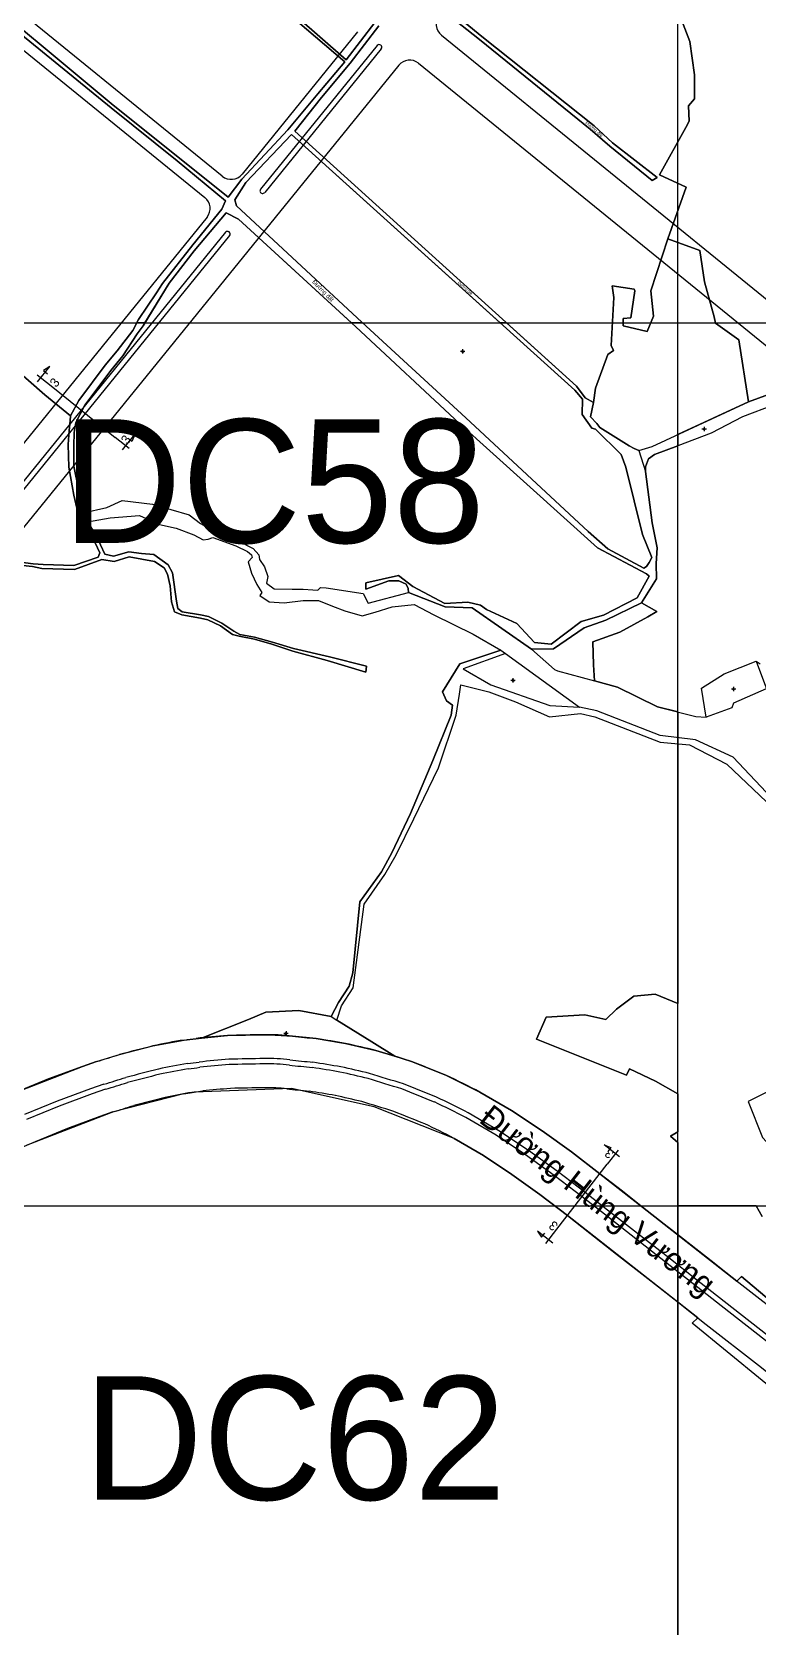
# Model space of a CAD drawing. Extents: x 547408 to 554234, y 1833375 to 1843904.
# Drawn here: x 550134 to 550545, y 1840261 to 1841165 of the extents above; entities that cross this region are included whole.
import ezdxf

# ---------------------------------------------------------------- set-up
doc = ezdxf.new("R2010")
doc.units = 0
for name, color, linetype in [('Level 1', 7, 'Continuous'), ('Level 10', 7, 'Continuous'), ('Level 11', 7, 'Continuous'), ('Level 3', 7, 'Continuous'), ('Level 30', 7, 'Continuous'), ('Level 5', 7, 'Continuous'), ('Level 52', 7, 'Continuous'), ('Level 6', 7, 'Continuous'), ('Level 62', 7, 'Continuous')]:
    doc.layers.add(name, color=color, linetype=linetype)

msp = doc.modelspace()

# ---------------------------------------------------------------- linework, layer by layer
at = {"layer": 'Level 1'}
for points in [[(550137.25, 1840970.6), (550145.15, 1840964.27)], [(550137.33, 1840966.65), (550144.29, 1840975.34)], [(550144.29, 1840975.34), (550140.85, 1840972.99), (550143.07, 1840971.22)], [(550145.15, 1840964.27), (550181.42, 1840935.18)], [(550189.32, 1840928.85), (550181.42, 1840935.18)], [(550185.45, 1840928.06), (550192.41, 1840936.75)], [(550192.41, 1840936.75), (550190.87, 1840932.88), (550188.66, 1840934.66)], [(550467.05, 1840527.69), (550458.24, 1840534.5)], [(550458.24, 1840534.5), (550462.13, 1840533.03), (550460.4, 1840530.78)], [(550466.19, 1840531.55), (550460, 1840523.54)], [(550431.55, 1840486.76), (550460, 1840523.54)], [(550429.3, 1840478.9), (550420.49, 1840485.71)], [(550420.49, 1840485.71), (550422.9, 1840482.32), (550424.63, 1840484.56)], [(550425.35, 1840478.76), (550431.55, 1840486.76)]]:
    msp.add_lwpolyline(points, dxfattribs=at)
at = {"layer": 'Level 10'}
for p, q in [((550477.92, 1840927.65), (550481.63, 1840915.86)), ((550399.78, 1840814.75), (550402.49, 1840812.71)), ((550402.49, 1840812.71), (550444.29, 1840782.4)), ((550544.35, 1840808.45), (550546.63, 1840806.99)), ((550303.63, 1840607.16), (550306.85, 1840605.19))]:
    msp.add_line(p, q, dxfattribs=at)
for points in [[(550192.71, 1841327.54), (550189.68, 1841329.67), (550186.32, 1841326.92), (550171.26, 1841305.97), (550155.65, 1841285.86), (550312.22, 1841148.92), (550328.46, 1841170.09), (550346.03, 1841192.15), (550345.57, 1841194.17), (550329.92, 1841208.78), (550208.47, 1841314.24)], [(550090.79, 1841197.82), (550180.24, 1841123.34), (550217.8, 1841093.35), (550245.32, 1841071.18), (550253.01, 1841081.46), (550279.19, 1841109.23), (550296.23, 1841129.72), (550311.39, 1841147.76), (550273.14, 1841180.55), (550154.99, 1841284.6), (550147.91, 1841275.49), (550125.35, 1841244.04), (550108.99, 1841222.4)], [(550281.15, 1841106.58), (550255.36, 1841079.44), (550249.16, 1841069.65), (550250.1, 1841066.3), (550321.08, 1841000.34), (550380.03, 1840946.13), (550449.22, 1840881.92), (550460.4, 1840872.03), (550480.71, 1840861.14), (550482.26, 1840862.03), (550483.85, 1840864.34), (550485.38, 1840867.2), (550480.11, 1840880.07), (550470.63, 1840918.34), (550467.88, 1840925.53), (550453.49, 1840939.8), (550451.33, 1840940.43), (550445.83, 1840948.12), (550446.05, 1840956.82), (550441.67, 1840961.92)], [(550567.94, 1840539.92), (550576.66, 1840551.99), (550561.29, 1840568.68), (550559.26, 1840568.86), (550557.32, 1840567.79), (550539.91, 1840559.12), (550548.05, 1840538.7), (550557.56, 1840528.37), (550563.54, 1840537.56)]]:
    msp.add_lwpolyline(points, close=True, dxfattribs=at)
for points in [[(550346.03, 1841192.15), (550328.46, 1841170.09), (550312.22, 1841148.92), (550155.65, 1841285.86), (550171.26, 1841305.97), (550186.32, 1841326.92), (550189.68, 1841329.67), (550192.71, 1841327.54), (550208.47, 1841314.24), (550329.92, 1841208.78), (550345.57, 1841194.17), (550346.03, 1841192.15)], [(550311.39, 1841147.76), (550296.23, 1841129.72), (550279.19, 1841109.23), (550253.01, 1841081.46), (550245.32, 1841071.18), (550217.8, 1841093.35), (550180.24, 1841123.34), (550090.79, 1841197.82), (550108.99, 1841222.4), (550125.35, 1841244.04), (550147.91, 1841275.49), (550154.99, 1841284.6), (550273.14, 1841180.55), (550311.39, 1841147.76)], [(550061.1, 1841164.91), (550049.96, 1841149.87), (550045.11, 1841142.28), (550032.16, 1841125.64), (550020.53, 1841112.37), (550020.62, 1841109.21), (550023.88, 1841107.9), (550027.74, 1841114.93), (550033.44, 1841123.57), (550038.89, 1841128.53), (550047.23, 1841140.73), (550052.05, 1841148.76), (550063.23, 1841163.41), (550088.77, 1841195.33), (550179.03, 1841121.82), (550216.44, 1841091.66), (550243.83, 1841069.12), (550241.84, 1841064.3), (550225.34, 1841044.15), (550208.21, 1841022.2), (550204.8, 1841016.93)], [(550119.26, 1840865.68), (550134.88, 1840863.61), (550140.52, 1840863.18), (550157.89, 1840862.6), (550171.75, 1840867.31), (550172.68, 1840869.77), (550168.78, 1840878.25), (550163.76, 1840886.51), (550161.18, 1840891.74), (550159.56, 1840895.12), (550158, 1840902.46), (550155.16, 1840918.24), (550154.82, 1840931.2), (550155.28, 1840939.11), (550155.92, 1840944.55), (550155.98, 1840947.35), (550160.85, 1840955.95), (550175.61, 1840975.97), (550182.45, 1840984.18), (550191.29, 1840995.65), (550194.58, 1841001.93), (550204.8, 1841016.93), (550208.21, 1841022.2), (550225.34, 1841044.15), (550241.84, 1841064.3), (550243.83, 1841069.12), (550216.44, 1841091.66), (550179.03, 1841121.82), (550088.77, 1841195.33)], [(550351.27, 1841193.21), (550389.03, 1841162.17), (550452.6, 1841111.63), (550463.05, 1841102.02), (550488.3, 1841082.39), (550485.54, 1841080.54), (550461.61, 1841100.11), (550450.34, 1841109.68), (550387.64, 1841160.48), (550353.8, 1841187.53)], [(550353.8, 1841187.53), (550387.64, 1841160.48), (550450.34, 1841109.68), (550461.61, 1841100.11), (550485.54, 1841080.54), (550488.3, 1841082.39), (550463.05, 1841102.02), (550452.6, 1841111.63), (550389.03, 1841162.17), (550351.27, 1841193.21)], [(550330.69, 1841168.11), (550314.48, 1841147.09), (550298.15, 1841127.58), (550283.09, 1841108.59), (550442.59, 1840964.07), (550447.59, 1840957.62), (550452.33, 1840954.99), (550450.58, 1840946.76), (550454.1, 1840943), (550455.92, 1840940.66), (550472.47, 1840930.35), (550475.21, 1840928.92), (550477.92, 1840927.65), (550481.63, 1840915.86), (550485.49, 1840886.86), (550488.3, 1840872.54), (550487.85, 1840863.72), (550488.04, 1840855.04), (550479.52, 1840841.44), (550459.24, 1840831.63), (550447.07, 1840827.39), (550429.54, 1840815.44), (550417.21, 1840815.24), (550383.53, 1840838.69), (550368.31, 1840839.12), (550347.54, 1840847.29), (550347.35, 1840849.59), (550346.11, 1840852.06), (550342.01, 1840853.87), (550336.44, 1840853.92), (550323.35, 1840849.28), (550323.26, 1840852.84), (550341.79, 1840856.99), (550350.02, 1840850.78), (550367.99, 1840841.18), (550381.04, 1840841.81), (550388.18, 1840840.17), (550391.68, 1840837.71), (550408.75, 1840829.85), (550418.94, 1840819.06), (550428.35, 1840818.04), (550445.23, 1840830.81), (550457.94, 1840834.39), (550477.02, 1840844.23), (550483.82, 1840856.54), (550482.2, 1840857.91), (550454.57, 1840872.57), (550376.28, 1840942.97), (550317.71, 1840997.69), (550251.13, 1841058.75), (550244.21, 1841062.29), (550226.06, 1841040.78), (550211.95, 1841022.45), (550197.2, 1840998.41), (550193.89, 1840993.73), (550185.64, 1840981.28), (550178.81, 1840972.94), (550164.15, 1840953.49), (550159.13, 1840943.64), (550158.22, 1840937.93), (550157.99, 1840930.32), (550157.89, 1840918.83), (550160.7, 1840904.88), (550162.21, 1840897.11), (550163.27, 1840892.41), (550165.66, 1840887.34), (550170.5, 1840879.58), (550175.59, 1840869.06), (550180.46, 1840867.91), (550189.13, 1840870.27), (550196.29, 1840869.33), (550203.32, 1840868.88), (550211.42, 1840863), (550213.89, 1840858.39), (550216.1, 1840842.32), (550216.91, 1840838.24), (550219.23, 1840836.34), (550229.71, 1840834.71), (550234.26, 1840833.71), (550241.76, 1840830.01), (550248.57, 1840825.33), (550251.87, 1840823.61), (550260.27, 1840821.94), (550270.43, 1840819.17), (550282.35, 1840815.58), (550302.77, 1840810.89), (550323.73, 1840805.7), (550323.31, 1840802.29)], [(550477.92, 1840927.65), (550475.21, 1840928.92), (550472.47, 1840930.35), (550455.92, 1840940.66), (550454.1, 1840943), (550450.58, 1840946.76), (550452.33, 1840954.99), (550447.59, 1840957.62), (550442.59, 1840964.07), (550283.09, 1841108.59), (550298.15, 1841127.58), (550314.48, 1841147.09), (550330.69, 1841168.11)], [(550485.38, 1840867.2), (550483.85, 1840864.34), (550482.26, 1840862.03), (550480.71, 1840861.14), (550460.4, 1840872.03), (550449.22, 1840881.92), (550380.03, 1840946.13), (550321.08, 1841000.34), (550250.1, 1841066.3), (550249.16, 1841069.65), (550255.36, 1841079.44), (550281.15, 1841106.58), (550441.67, 1840961.92), (550446.05, 1840956.82), (550445.83, 1840948.12), (550451.33, 1840940.43), (550453.49, 1840939.8), (550467.88, 1840925.53), (550470.63, 1840918.34), (550480.11, 1840880.07), (550485.38, 1840867.2)], [(550163.27, 1840892.41), (550162.21, 1840897.11), (550160.7, 1840904.88), (550157.89, 1840918.83), (550157.99, 1840930.32), (550158.22, 1840937.93), (550159.13, 1840943.64), (550164.15, 1840953.49), (550178.81, 1840972.94), (550185.64, 1840981.28), (550193.89, 1840993.73), (550197.2, 1840998.41), (550211.95, 1841022.45), (550226.06, 1841040.78), (550244.21, 1841062.29), (550251.13, 1841058.75), (550317.71, 1840997.69), (550376.28, 1840942.97), (550454.57, 1840872.57), (550482.2, 1840857.91), (550483.82, 1840856.54), (550477.02, 1840844.23), (550457.94, 1840834.39), (550445.23, 1840830.81), (550428.35, 1840818.04), (550418.94, 1840819.06), (550408.75, 1840829.85), (550391.68, 1840837.71), (550388.18, 1840840.17), (550381.04, 1840841.81), (550367.99, 1840841.18), (550350.02, 1840850.78), (550341.79, 1840856.99), (550323.26, 1840852.84), (550323.35, 1840849.28), (550336.44, 1840853.92), (550342.01, 1840853.87), (550346.11, 1840852.06), (550347.35, 1840849.59), (550347.54, 1840847.29)], [(550204.8, 1841016.93), (550194.58, 1841001.93), (550191.29, 1840995.65), (550182.45, 1840984.18), (550175.61, 1840975.97), (550160.85, 1840955.95), (550155.98, 1840947.35), (550155.92, 1840944.55), (550155.28, 1840939.11), (550154.82, 1840931.2), (550155.16, 1840918.24), (550158, 1840902.46), (550159.56, 1840895.12), (550161.18, 1840891.74), (550163.76, 1840886.51), (550168.78, 1840878.25), (550172.68, 1840869.77), (550171.75, 1840867.31), (550157.89, 1840862.6), (550140.52, 1840863.18), (550134.88, 1840863.61), (550119.26, 1840865.68)], [(550477.92, 1840927.65), (550485.48, 1840929.99), (550540.06, 1840955.31), (550551.47, 1840959.35), (550566.25, 1840963.79)], [(550481.63, 1840915.86), (550481.65, 1840918.46), (550483.49, 1840923), (550486.83, 1840925.44), (550519.19, 1840937.68), (550536.9, 1840947.07), (550554.81, 1840953.79)], [(550417.21, 1840815.24), (550429.54, 1840815.44), (550447.07, 1840827.39), (550459.24, 1840831.63), (550479.52, 1840841.44), (550488.04, 1840855.04), (550487.85, 1840863.72), (550488.3, 1840872.54), (550485.49, 1840886.86), (550481.63, 1840915.86)], [(550163.27, 1840892.41), (550176.6, 1840895.37), (550185.35, 1840899.41), (550202.42, 1840897.29), (550223.22, 1840891.37), (550229.68, 1840886.44), (550235.43, 1840883.11), (550242.06, 1840881.18), (550259.52, 1840872.24), (550262.71, 1840868.63), (550263.17, 1840866.02), (550265.88, 1840861.91), (550267.77, 1840856.32), (550267.05, 1840852.67), (550271.48, 1840849.37), (550281.6, 1840849.16), (550287.79, 1840849.25), (550293.36, 1840848.75), (550296.22, 1840848.69), (550297.67, 1840850.23), (550300.86, 1840850), (550321.79, 1840846.73), (550324.62, 1840841.27), (550347.54, 1840847.29)], [(550118.36, 1840863.83), (550134.56, 1840862.11), (550139.73, 1840860.82), (550158.3, 1840860.38), (550173.8, 1840865.96), (550180.71, 1840864.81), (550189.31, 1840867.43), (550203.58, 1840864.91), (550209.03, 1840861.28), (550211.01, 1840857.61), (550212.52, 1840851.04), (550213.33, 1840841.98), (550214.98, 1840836.32), (550219.16, 1840834.71), (550229.74, 1840832.8), (550233.91, 1840831.88), (550241.06, 1840828.36), (550247.9, 1840823.6), (550251.66, 1840822.61), (550260.27, 1840820.89), (550270.02, 1840818.04), (550282.01, 1840814.07), (550301.42, 1840808.88), (550323.31, 1840802.29), (550323.73, 1840805.7), (550302.77, 1840810.89), (550282.35, 1840815.58), (550270.43, 1840819.17), (550260.27, 1840821.94), (550251.87, 1840823.61), (550248.57, 1840825.33), (550241.76, 1840830.01), (550234.26, 1840833.71), (550229.71, 1840834.71), (550219.23, 1840836.34), (550216.91, 1840838.24), (550216.1, 1840842.32), (550213.89, 1840858.39), (550211.42, 1840863), (550203.32, 1840868.88), (550196.29, 1840869.33), (550189.13, 1840870.27), (550180.46, 1840867.91), (550175.59, 1840869.06), (550170.5, 1840879.58), (550165.66, 1840887.34), (550178.49, 1840889.64), (550195.17, 1840890.94), (550206.4, 1840885.78), (550215.99, 1840883.72), (550225.93, 1840879.99), (550231.26, 1840877.16), (550234.03, 1840877.58), (550236.68, 1840878.54)], [(550163.27, 1840892.41), (550165.66, 1840887.34), (550178.49, 1840889.64), (550195.17, 1840890.94), (550206.4, 1840885.78), (550215.99, 1840883.72), (550225.93, 1840879.99), (550231.26, 1840877.16), (550234.03, 1840877.58), (550236.68, 1840878.54), (550249.7, 1840873.79), (550256.33, 1840870.49), (550258.53, 1840868.62), (550258.91, 1840867.06), (550256.67, 1840864.63), (550258.59, 1840858.32), (550261.66, 1840851.89), (550264.35, 1840847.4), (550263.28, 1840845.53), (550268.61, 1840842.11), (550277.12, 1840841.5), (550287.9, 1840842.88), (550296.58, 1840842.85), (550304.42, 1840839.49), (550311.34, 1840836.99), (550321.2, 1840834.19), (550328.67, 1840836.26), (550338.29, 1840839.11), (550350.72, 1840840.45), (550361.91, 1840834.64), (550384.15, 1840823.66), (550399.78, 1840814.75)], [(550236.68, 1840878.54), (550249.7, 1840873.79), (550256.33, 1840870.49), (550258.53, 1840868.62), (550258.91, 1840867.06), (550256.67, 1840864.63), (550258.59, 1840858.32), (550261.66, 1840851.89), (550264.35, 1840847.4), (550263.28, 1840845.53), (550268.61, 1840842.11), (550277.12, 1840841.5), (550287.9, 1840842.88), (550296.58, 1840842.85), (550304.42, 1840839.49), (550311.34, 1840836.99), (550321.2, 1840834.19), (550328.67, 1840836.26), (550338.29, 1840839.11), (550350.72, 1840840.45), (550361.91, 1840834.64), (550384.15, 1840823.66), (550399.78, 1840814.75), (550376.54, 1840806.95), (550366.74, 1840791.1), (550368.97, 1840786.02), (550372.39, 1840783.52), (550371.65, 1840777.81), (550361.3, 1840752.18), (550348.65, 1840722.18), (550338.08, 1840699.97), (550332.2, 1840689.16), (550320.01, 1840672.07), (550316.04, 1840632.04), (550313.89, 1840624.41), (550307.82, 1840615.19), (550303.63, 1840607.16), (550285.29, 1840610.63), (550266.6, 1840609.77), (550256.88, 1840605.53), (550230.33, 1840594.96), (550244.96, 1840596.52), (550265.58, 1840596.92), (550268.83, 1840596.76), (550281.83, 1840596.12), (550295.16, 1840594.72), (550308.39, 1840592.56), (550311.82, 1840591.99), (550328.99, 1840588.02), (550339.68, 1840584.71), (550349.18, 1840581.77), (550368.68, 1840573.96), (550387.92, 1840564.44), (550405.84, 1840553.96), (550423.12, 1840542.52), (550439.73, 1840530.51), (550455.86, 1840518.21), (550480.03, 1840499.28), (550533.42, 1840457.45), (550536.1, 1840459.99), (550581.65, 1840421.68)], [(550323.31, 1840802.29), (550301.42, 1840808.88), (550282.01, 1840814.07), (550270.02, 1840818.04), (550260.27, 1840820.89), (550251.66, 1840822.61), (550247.9, 1840823.6), (550241.06, 1840828.36), (550233.91, 1840831.88), (550229.74, 1840832.8), (550219.16, 1840834.71), (550214.98, 1840836.32), (550213.33, 1840841.98), (550212.52, 1840851.04), (550211.01, 1840857.61), (550209.03, 1840861.28), (550203.58, 1840864.91), (550189.31, 1840867.43), (550180.71, 1840864.81), (550173.8, 1840865.96), (550158.3, 1840860.38), (550139.73, 1840860.82), (550134.56, 1840862.11), (550118.36, 1840863.83)], [(550347.54, 1840847.29), (550368.31, 1840839.12), (550383.53, 1840838.69), (550417.21, 1840815.24)], [(550303.63, 1840607.16), (550307.82, 1840615.19), (550313.89, 1840624.41), (550316.04, 1840632.04), (550320.01, 1840672.07), (550332.2, 1840689.16), (550338.08, 1840699.97), (550348.65, 1840722.18), (550361.3, 1840752.18), (550371.65, 1840777.81), (550372.39, 1840783.52), (550368.97, 1840786.02), (550366.74, 1840791.1), (550376.54, 1840806.95), (550399.78, 1840814.75)], [(550417.21, 1840815.24), (550430.19, 1840803.75), (550431.88, 1840802.93), (550452.83, 1840797.31), (550465.89, 1840793.72), (550488.49, 1840782.58), (550510.21, 1840777.19), (550516.12, 1840776.81)], [(550402.49, 1840812.71), (550378.51, 1840804.18), (550394.21, 1840795.04), (550427.61, 1840783.25), (550444.29, 1840782.4)], [(550516.12, 1840776.81), (550513.39, 1840793.18), (550526.2, 1840801.23), (550544.35, 1840808.45)], [(550544.35, 1840808.45), (550549.59, 1840794.19), (550550.13, 1840792.82), (550531.48, 1840784.65), (550530.62, 1840782.07), (550516.12, 1840776.81)], [(550581.65, 1840421.68), (550536.1, 1840459.99), (550533.42, 1840457.45), (550480.03, 1840499.28), (550455.86, 1840518.21), (550439.73, 1840530.51), (550423.12, 1840542.52), (550405.84, 1840553.96), (550387.92, 1840564.44), (550368.68, 1840573.96), (550349.18, 1840581.77), (550339.68, 1840584.71), (550326.81, 1840592.94), (550306.85, 1840605.19), (550309.45, 1840613.28), (550316.17, 1840623.47), (550322.38, 1840670.87), (550334.01, 1840687.65), (550340.57, 1840698.69), (550350.58, 1840719.15), (550364.5, 1840748.03), (550374.42, 1840777.85), (550376.3, 1840789.8), (550377.18, 1840795.07), (550392.9, 1840791), (550408.07, 1840785.37), (550427.35, 1840776.98), (550444.91, 1840778.71), (550453, 1840777.01), (550490.06, 1840762.48), (550506.69, 1840761.12), (550527.82, 1840750.17), (550550.21, 1840728.86)], [(550306.85, 1840605.19), (550309.45, 1840613.28), (550316.17, 1840623.47), (550322.38, 1840670.87), (550334.01, 1840687.65), (550340.57, 1840698.69), (550350.58, 1840719.15), (550364.5, 1840748.03), (550374.42, 1840777.85), (550376.3, 1840789.8), (550377.18, 1840795.07), (550392.9, 1840791), (550408.07, 1840785.37), (550427.35, 1840776.98), (550444.91, 1840778.71), (550453, 1840777.01), (550490.06, 1840762.48), (550506.69, 1840761.12), (550527.82, 1840750.17), (550550.21, 1840728.86), (550561.43, 1840710.78), (550589.77, 1840674.84), (550595.66, 1840673.37)], [(550595.66, 1840673.37), (550598.36, 1840678.04), (550596.56, 1840680.37), (550565.92, 1840712.62), (550553.36, 1840730.93), (550531.33, 1840754.17), (550509.99, 1840763.97), (550489.95, 1840766.3), (550454.14, 1840780.29), (550444.29, 1840782.4)], [(550230.33, 1840594.96), (550256.88, 1840605.53), (550266.6, 1840609.77), (550285.29, 1840610.63), (550303.63, 1840607.16)], [(550306.85, 1840605.19), (550326.81, 1840592.94), (550339.68, 1840584.71), (550328.99, 1840588.02), (550311.82, 1840591.99), (550295.16, 1840594.72), (550281.83, 1840596.12), (550265.58, 1840596.92), (550244.96, 1840596.52), (550230.33, 1840594.96)], [(549881.1, 1840526.26), (549920.57, 1840517.65), (549960.63, 1840514.39), (550003.89, 1840520.96), (550033.22, 1840528.22), (550047.05, 1840532.67), (550069.7, 1840541.1), (550124.82, 1840564.23), (550162.8, 1840578.99), (550170.85, 1840581.72), (550183.76, 1840585.71), (550202.74, 1840590.57), (550220.48, 1840593.91), (550230.33, 1840594.96)], [(550727.55, 1840242.61), (550677.41, 1840282.04), (550652.11, 1840307.63), (550642.27, 1840332.1), (550630.32, 1840340.46), (550625.71, 1840334.88), (550620.44, 1840338.91), (550624.6, 1840343.98), (550567.58, 1840384.86), (550508.24, 1840433.6), (550511.4, 1840436.59), (550437.52, 1840494.47), (550421.85, 1840506.43), (550406.05, 1840517.84), (550389.97, 1840528.48), (550373.37, 1840538.2), (550328.08, 1840556.06), (550281.18, 1840566.43), (550226.01, 1840564.37), (550220.21, 1840563.46), (550180.4, 1840553.17), (550176.38, 1840551.81), (550130.87, 1840534.21)], [(550576.66, 1840551.99), (550561.29, 1840568.68), (550559.26, 1840568.86), (550557.32, 1840567.79), (550539.91, 1840559.12), (550548.05, 1840538.7), (550557.56, 1840528.37), (550563.54, 1840537.56), (550567.94, 1840539.92), (550576.66, 1840551.99)]]:
    msp.add_lwpolyline(points, dxfattribs=at)
at = {"layer": 'Level 11'}
for p, q in [((550378.16, 1840985.11), (550378.16, 1840984.49)), ((550377.53, 1840983.86), (550376.91, 1840983.86)), ((550378.16, 1840984.49), (550377.53, 1840983.86)), ((550377.53, 1840983.86), (550378.16, 1840983.23)), ((550378.79, 1840983.86), (550378.16, 1840984.49)), ((550378.16, 1840983.23), (550378.79, 1840983.86)), ((550378.16, 1840983.23), (550378.16, 1840982.61)), ((550379.41, 1840983.86), (550378.79, 1840983.86)), ((550268.37, 1840940.16), (550267.74, 1840940.16)), ((550268.99, 1840940.79), (550268.37, 1840940.16)), ((550268.37, 1840940.16), (550268.99, 1840939.53)), ((550268.99, 1840941.41), (550268.99, 1840940.79)), ((550269.61, 1840940.16), (550268.99, 1840940.79)), ((550268.99, 1840939.53), (550269.61, 1840940.16)), ((550268.99, 1840939.53), (550268.99, 1840938.91)), ((550270.24, 1840940.16), (550269.61, 1840940.16)), ((550514.33, 1840939.83), (550513.71, 1840939.83)), ((550514.96, 1840940.45), (550514.33, 1840939.83)), ((550514.33, 1840939.83), (550514.96, 1840939.21)), ((550514.96, 1840941.08), (550514.96, 1840940.45)), ((550515.59, 1840939.83), (550514.96, 1840940.45)), ((550514.96, 1840939.21), (550515.59, 1840939.83)), ((550516.21, 1840939.83), (550515.59, 1840939.83)), ((550514.96, 1840939.21), (550514.96, 1840938.58)), ((550406.01, 1840797.56), (550405.39, 1840797.56)), ((550406.64, 1840798.19), (550406.01, 1840797.56)), ((550406.01, 1840797.56), (550406.64, 1840796.93)), ((550406.64, 1840798.81), (550406.64, 1840798.19)), ((550407.27, 1840797.56), (550406.64, 1840798.19)), ((550406.64, 1840796.93), (550407.27, 1840797.56)), ((550406.64, 1840796.93), (550406.64, 1840796.31)), ((550407.89, 1840797.56), (550407.27, 1840797.56)), ((550530.97, 1840792.63), (550530.34, 1840792.63)), ((550531.59, 1840793.25), (550530.97, 1840792.63)), ((550530.97, 1840792.63), (550531.59, 1840792.01)), ((550531.59, 1840793.88), (550531.59, 1840793.25)), ((550532.21, 1840792.63), (550531.59, 1840793.25)), ((550531.59, 1840792.01), (550532.21, 1840792.63)), ((550531.59, 1840792.01), (550531.59, 1840791.38)), ((550532.84, 1840792.63), (550532.21, 1840792.63)), ((550277.49, 1840597.67), (550276.87, 1840597.67)), ((550278.12, 1840598.29), (550277.49, 1840597.67)), ((550277.49, 1840597.67), (550278.12, 1840597.05)), ((550278.12, 1840598.92), (550278.12, 1840598.29)), ((550278.75, 1840597.67), (550278.12, 1840598.29)), ((550278.12, 1840597.05), (550278.75, 1840597.67)), ((550278.12, 1840597.05), (550278.12, 1840596.42)), ((550279.37, 1840597.67), (550278.75, 1840597.67))]:
    msp.add_line(p, q, dxfattribs=at)
for centre in [(550378.16, 1840983.86), (550268.99, 1840940.16), (550514.96, 1840939.83), (550406.64, 1840797.56), (550531.59, 1840792.63), (550278.12, 1840597.67)]:
    msp.add_circle(centre, 0.15, dxfattribs=at)
at = {"layer": 'Level 30'}
for points in [[(549559.34, 1841617.66), (550232.2, 1841071.03)], [(550241.98, 1841083.06), (550103.71, 1841195.39)], [(550318.65, 1841164.75), (550253.23, 1841084.23)], [(550329.76, 1841157.02), (550263.71, 1841075.72)], [(550366.11, 1841162.91), (550557.54, 1841007.4)], [(550332.09, 1841155.13), (550266.04, 1841073.82)], [(550341.93, 1841145.84), (549862.07, 1840555.16)], [(550353.19, 1841147), (551071.99, 1840563.06)], [(550233.37, 1841059.78), (550054.95, 1840840.16)], [(550243.85, 1841051.27), (550064.81, 1840830.89)], [(550246.18, 1841049.38), (550067.14, 1840829)], [(550162.8, 1840578.99), (550143.64, 1840571.87)], [(550170.85, 1840581.72), (550162.8, 1840578.99)], [(550143.64, 1840571.87), (550124.82, 1840564.23)], [(550167.32, 1840566.27), (550148.53, 1840559.29)], [(550168.33, 1840563.44), (550149.62, 1840556.49)], [(550175, 1840568.87), (550167.32, 1840566.27)], [(550175.93, 1840566.02), (550168.33, 1840563.44)], [(550220.21, 1840563.46), (550226.01, 1840564.37)], [(550405.84, 1840553.96), (550387.92, 1840564.44)], [(550066.9, 1840507.9), (550080.76, 1840513.21), (550099.52, 1840520.9), (550117.04, 1840528.35), (550126.39, 1840532.33), (550136.29, 1840536.51), (550154.51, 1840543.91), (550172.84, 1840550.72), (550176.38, 1840551.92)], [(550148.53, 1840559.29), (550129.98, 1840551.76)], [(550149.62, 1840556.49), (550131.13, 1840548.99)], [(550180.09, 1840553.17), (550172.64, 1840550.65)], [(550398.7, 1840542.49), (550381.37, 1840552.64)], [(550423.12, 1840542.52), (550405.84, 1840553.96)], [(550397.11, 1840539.95), (550379.91, 1840550.01)], [(550415.43, 1840531.41), (550398.7, 1840542.49)], [(550439.73, 1840530.51), (550423.12, 1840542.52)], [(550373.37, 1840538.2), (550389.97, 1840528.48), (550406.05, 1840517.84), (550421.85, 1840506.43), (550437.52, 1840494.47), (550450.11, 1840484.63), (550465.34, 1840472.7), (550484.68, 1840457.54), (550500.42, 1840445.2), (550516.16, 1840432.87), (550545.63, 1840409.75), (550556.78, 1840401.01), (550557.5, 1840400.44)], [(550413.73, 1840528.95), (550397.11, 1840539.95)], [(550429.9, 1840517.27), (550413.73, 1840528.95)], [(550431.68, 1840519.68), (550415.43, 1840531.41)], [(550455.86, 1840518.21), (550439.73, 1840530.51)], [(550445.77, 1840505.15), (550429.9, 1840517.27)], [(550447.61, 1840507.53), (550431.68, 1840519.68)], [(550468.6, 1840508.26), (550455.86, 1840518.21)], [(550460.28, 1840497.63), (550447.61, 1840507.53)], [(550483.84, 1840496.31), (550468.6, 1840508.26)], [(550458.43, 1840495.26), (550445.77, 1840505.15)], [(550475.52, 1840485.68), (550460.28, 1840497.63)], [(550473.67, 1840483.32), (550458.43, 1840495.26)], [(550503.18, 1840481.15), (550483.84, 1840496.31)], [(550493, 1840468.16), (550473.67, 1840483.32)], [(550494.85, 1840470.53), (550475.52, 1840485.68)], [(550518.92, 1840468.82), (550503.18, 1840481.15)], [(550510.59, 1840458.19), (550494.85, 1840470.53)], [(550508.74, 1840455.83), (550493, 1840468.16)], [(550534.67, 1840456.47), (550518.92, 1840468.82)], [(550524.49, 1840443.49), (550508.74, 1840455.83)], [(550526.34, 1840445.85), (550510.59, 1840458.19)], [(550733.11, 1840300.87), (550720.07, 1840311.09), (550707.2, 1840321.19), (550696.01, 1840329.96), (550692.06, 1840333.06), (550675.55, 1840346.01), (550668.93, 1840351.19), (550661.58, 1840356.96), (550657.35, 1840360.28), (550647.34, 1840368.12), (550641.57, 1840372.65), (550632.34, 1840379.89), (550617.6, 1840391.44), (550613.36, 1840394.77), (550608.18, 1840398.83), (550603.11, 1840402.8), (550579.96, 1840420.96), (550575.29, 1840424.62), (550564.14, 1840433.36), (550534.67, 1840456.47)], [(550553.96, 1840420.38), (550524.49, 1840443.49)], [(550555.81, 1840422.74), (550526.34, 1840445.85)]]:
    msp.add_lwpolyline(points, dxfattribs=at)
for centre, radius, start, end in [((550371.16, 1841169.12), 8, 140.90998, 230.90998), ((550330.92, 1841156.07), 1.5, 320.90998, 140.90998), ((550348.14, 1841140.79), 8, 50.90998, 140.90998), ((550247.02, 1841089.27), 8, 230.90998, 320.90998), ((550264.87, 1841074.77), 1.5, 140.90998, 320.90998), ((550227.16, 1841064.82), 8, 320.90998, 50.90998), ((550245.01, 1841050.32), 1.5, 320.90998, 140.90998), ((571642.07, 1611339.16), 230253.71, 95.3320985, 95.3365406), ((553144.21, 1692227.28), 148397.56, 91.1114982, 91.1194594), ((550267.06, 1840461.24), 135.69, 83.7488, 90.62454), ((553576.65, 1827379.39), 13635.19, 104.326167, 104.408488), ((550261.31, 1840328.23), 268.8, 98.73634, 102.58603), ((550199.91, 1840763.45), 170.79, 276.92039, 279.19203), ((550431.63, 1841963.68), 1375.74, 263.7488, 264.30694), ((538241.46, 1766947.68), 74626.93, 80.6919382, 80.7049014), ((549548.78, 1837255.74), 3422.4, 76.82219, 77.11725), ((512031.56, 1716958.93), 129425.06, 72.7788719, 72.7882252), ((509974.87, 1970741.6), 136225.22, 287.1617348, 287.1674202), ((550261.31, 1840328.23), 255.3, 98.78283, 102.5406), ((550199.91, 1840763.45), 184.29, 276.98903, 279.04807), ((550199.91, 1840763.45), 187.29, 277.0035, 279.01821), ((571642.07, 1611339.16), 230240.21, 95.3322221, 95.3364297), ((571642.07, 1611339.16), 230237.21, 95.3322495, 95.3364056), ((553144.21, 1692227.28), 148384.06, 91.1115209, 91.1192677), ((553144.21, 1692227.28), 148381.06, 91.1115262, 91.119225), ((550267.06, 1840461.24), 122.19, 83.7488, 90.59835), ((550267.06, 1840461.24), 119.19, 83.7488, 90.59193), ((550431.63, 1841963.68), 1392.24, 263.7488, 264.28552), ((550431.63, 1841963.68), 1389.24, 263.7488, 264.28939), ((538241.46, 1766947.68), 74610.43, 80.692334, 80.7045042), ((538241.46, 1766947.68), 74613.43, 80.692262, 80.7045763), ((549548.78, 1837255.74), 3408.9, 76.83017, 77.11018), ((408635.27, 1486268.78), 381602.57, 68.1970089, 68.2001635), ((509974.87, 1970741.6), 136238.72, 287.1618118, 287.1672835), ((509974.87, 1970741.6), 136241.72, 287.1618289, 287.1672531), ((553576.65, 1827379.39), 13621.69, 104.32704, 104.407121), ((553576.65, 1827379.39), 13618.69, 104.327238, 104.406817), ((550261.31, 1840328.23), 252.3, 98.79342, 102.53001), ((549548.78, 1837255.74), 3405.9, 76.83195, 77.1086), ((512031.56, 1716958.93), 129408.56, 72.779164, 72.7879677), ((512031.56, 1716958.93), 129411.56, 72.7791109, 72.7880145), ((550183.58, 1840175.8), 439.09, 62.2664, 65.06734), ((553576.65, 1827379.39), 13605.19, 104.328141, 104.405447), ((550261.31, 1840328.23), 238.8, 98.78811, 102.47988), ((550199.91, 1840763.45), 200.79, 277.46873, 278.89224), ((571642.07, 1611339.16), 230223.71, 95.3323731, 95.3362995), ((553144.21, 1692227.28), 148367.56, 91.1115505, 91.1190333), ((550267.06, 1840461.24), 105.69, 83.7488, 90.55974), ((550431.63, 1841963.68), 1405.74, 263.7488, 264.26828), ((538241.46, 1766947.68), 74596.93, 80.6926587, 80.7041809), ((549548.78, 1837255.74), 3392.4, 76.83999, 77.10147), ((408635.27, 1486268.78), 381586.07, 68.1970773, 68.2000645), ((408635.27, 1486268.78), 381589.07, 68.1970647, 68.2000825), ((550183.58, 1840175.8), 425.59, 62.30737, 65.01807), ((509974.87, 1970741.6), 136255.22, 287.1619058, 287.1671162), ((512031.56, 1716958.93), 129395.06, 72.779403, 72.7877564), ((408635.27, 1486268.78), 381572.57, 68.1971342, 68.1999834), ((550183.58, 1840175.8), 422.59, 62.31674, 65.00681), ((550183.58, 1840175.8), 409.09, 62.36017, 64.95458)]:
    msp.add_arc(centre, radius, start, end, dxfattribs=at)
at = {"layer": 'Level 52'}
for p, q in [((550489.62, 1841083.91), (550504.74, 1841076.8)), ((550504.74, 1841076.8), (550489.62, 1841083.91)), ((550504.74, 1841076.8), (550494.33, 1841047.62)), ((550494.33, 1841047.62), (550504.74, 1841076.8)), ((550512.5, 1841040.9), (550494.33, 1841047.62)), ((550494.33, 1841047.62), (550512.5, 1841040.9)), ((550211.95, 1841022.45), (550198.18, 1841000)), ((550198.18, 1841000), (550211.95, 1841022.45)), ((550462.83, 1841020.9), (550463.84, 1841014.3)), ((550463.84, 1841014.3), (550462.83, 1841020.9)), ((550198.18, 1841000), (550193.57, 1841000)), ((550193.57, 1841000), (550198.18, 1841000)), ((550321.45, 1841000), (550315.19, 1841000)), ((550315.19, 1841000), (550321.45, 1841000)), ((550402.94, 1841000), (550399.41, 1841000)), ((550399.41, 1841000), (550402.94, 1841000)), ((550540.06, 1840955.31), (550534.52, 1840990.37)), ((550534.52, 1840990.37), (550540.05, 1840955.31)), ((550500, 1840936.73), (550540.06, 1840955.31)), ((550540.06, 1840955.31), (550500, 1840936.73)), ((550500, 1840930.42), (550500, 1840936.73)), ((550500, 1840936.73), (550500, 1840930.42)), ((550479.52, 1840841.44), (550488.04, 1840855.04)), ((550488.04, 1840855.04), (550479.52, 1840841.44)), ((550500, 1840765.13), (550500, 1840779.72)), ((550500, 1840779.72), (550500, 1840765.13)), ((550500, 1840761.67), (550500, 1840765.13)), ((550500, 1840765.13), (550500, 1840761.67)), ((550500, 1840614.62), (550500, 1840761.67)), ((550500, 1840761.67), (550500, 1840614.62)), ((550465.36, 1840611.39), (550475.16, 1840618.82)), ((550475.16, 1840618.82), (550465.36, 1840611.39)), ((550475.16, 1840618.82), (550487.27, 1840619.84)), ((550487.27, 1840619.84), (550475.16, 1840618.82)), ((550487.27, 1840619.84), (550500, 1840614.62)), ((550500, 1840614.62), (550487.27, 1840619.84)), ((550420.05, 1840594.34), (550425.48, 1840606.85)), ((550425.48, 1840606.85), (550420.05, 1840594.34)), ((550425.48, 1840606.85), (550447.45, 1840608.26)), ((550447.45, 1840608.26), (550425.48, 1840606.85)), ((550447.45, 1840608.26), (550459.26, 1840605.55)), ((550459.26, 1840605.55), (550447.45, 1840608.26)), ((550459.26, 1840605.55), (550465.36, 1840611.39)), ((550465.36, 1840611.39), (550459.26, 1840605.55)), ((550470.94, 1840574.04), (550420.05, 1840594.34)), ((550420.05, 1840594.34), (550470.94, 1840574.04)), ((550472.66, 1840577.65), (550470.94, 1840574.04)), ((550470.94, 1840574.04), (550472.66, 1840577.65)), ((550487.41, 1840570.62), (550472.66, 1840577.65)), ((550472.66, 1840577.65), (550487.41, 1840570.62)), ((550500, 1840563.43), (550487.41, 1840570.62)), ((550487.41, 1840570.62), (550500, 1840563.43)), ((550500, 1840541.9), (550500, 1840563.43)), ((550500, 1840563.43), (550500, 1840541.9)), ((550495.96, 1840539.55), (550500, 1840541.9)), ((550500, 1840541.9), (550495.96, 1840539.55)), ((550500, 1840535.84), (550495.96, 1840539.55)), ((550495.96, 1840539.55), (550500, 1840535.84)), ((550500, 1840500), (550500, 1840535.84)), ((550500, 1840535.84), (550500, 1840500)), ((550104.26, 1840500), (550445.82, 1840500)), ((550445.82, 1840500), (550460.48, 1840500)), ((550460.48, 1840500), (550500, 1840500)), ((550544.36, 1840500), (550500, 1840500)), ((550500, 1840500), (550500, 1840468.89)), ((550500, 1840500), (550544.36, 1840500)), ((550547.86, 1840493.89), (550544.36, 1840500)), ((550544.36, 1840500), (550547.86, 1840493.89)), ((550500, 1840468.89), (550500, 1840458.08))]:
    msp.add_line(p, q, dxfattribs=at)
for points in [[(550486.8, 1841189.92), (550497.52, 1841178.23), (550502.19, 1841171.53), (550506.76, 1841159.29)], [(550506.76, 1841159.29), (550502.19, 1841171.53), (550497.52, 1841178.23), (550486.8, 1841189.92)], [(550506.76, 1841159.29), (550509.56, 1841140.38), (550509.55, 1841126.8)], [(550509.55, 1841126.8), (550509.56, 1841140.38), (550506.76, 1841159.29)], [(550509.55, 1841126.8), (550506.01, 1841122.87), (550506.43, 1841114.15)], [(550506.43, 1841114.15), (550506.01, 1841122.87), (550509.55, 1841126.8)], [(550506.43, 1841114.15), (550504.59, 1841110.66), (550489.62, 1841083.91)], [(550489.62, 1841083.91), (550504.59, 1841110.66), (550506.43, 1841114.15)], [(550281.15, 1841106.58), (550255.36, 1841079.44), (550249.16, 1841069.65)], [(550249.16, 1841069.65), (550255.36, 1841079.44), (550281.15, 1841106.58), (550399.41, 1841000)], [(550399.41, 1841000), (550281.15, 1841106.58)], [(550249.16, 1841069.65), (550250.1, 1841066.3), (550321.08, 1841000.34), (550321.45, 1841000)], [(550321.45, 1841000), (550321.08, 1841000.34), (550250.1, 1841066.3), (550249.16, 1841069.65)], [(550095.16, 1841057.73), (550080.17, 1841042.12), (550077.14, 1841034.79), (550080.18, 1841012.12), (550113.58, 1840983.6), (550141.57, 1840959.32), (550155.98, 1840947.35)], [(550244.21, 1841062.29), (550226.06, 1841040.78), (550211.95, 1841022.45)], [(550211.95, 1841022.45), (550226.06, 1841040.78), (550244.21, 1841062.29)], [(550315.19, 1841000), (550251.13, 1841058.75), (550244.21, 1841062.29)], [(550244.21, 1841062.29), (550251.13, 1841058.75), (550315.19, 1841000)], [(550494.33, 1841047.62), (550484.75, 1841018.09), (550486.17, 1841003.86), (550482.64, 1840995.11)], [(550482.64, 1840995.11), (550486.17, 1841003.86), (550484.75, 1841018.09), (550494.33, 1841047.62)], [(550534.52, 1840990.37), (550521.38, 1840999.79), (550520.68, 1841003.42), (550515.21, 1841023.19), (550512.5, 1841040.9)], [(550512.5, 1841040.9), (550515.21, 1841023.19), (550520.68, 1841003.42), (550521.38, 1840999.79), (550534.52, 1840990.37)], [(550482.64, 1840995.11), (550469.04, 1840998.36), (550469.07, 1841002.56), (550473.32, 1841002.93), (550475.68, 1841018.16), (550475.22, 1841019.13), (550462.83, 1841020.9)], [(550462.83, 1841020.9), (550475.22, 1841019.13), (550475.68, 1841018.16), (550473.32, 1841002.93), (550469.07, 1841002.56), (550469.04, 1840998.36), (550482.64, 1840995.11)], [(550463.84, 1841014.3), (550462.21, 1840987.21), (550463.65, 1840984.44)], [(550463.65, 1840984.44), (550462.21, 1840987.21), (550463.84, 1841014.3)], [(550193.57, 1841000), (550191.29, 1840995.65), (550182.45, 1840984.18)], [(550182.45, 1840984.18), (550191.29, 1840995.65), (550193.57, 1841000)], [(550452.33, 1840954.99), (550447.59, 1840957.62), (550442.59, 1840964.07), (550402.94, 1841000)], [(550402.94, 1841000), (550442.59, 1840964.07), (550447.59, 1840957.62), (550452.33, 1840954.99)], [(550540.05, 1840955.31), (550551.47, 1840959.35), (550566.25, 1840963.79), (550571.29, 1840967.47), (550589.14, 1840996.42), (550591.14, 1841000)], [(550591.14, 1841000), (550589.14, 1840996.42), (550571.29, 1840967.47), (550566.25, 1840963.79), (550551.47, 1840959.35), (550540.06, 1840955.31)], [(550155.98, 1840947.35), (550141.57, 1840959.32), (550113.58, 1840983.6)], [(550182.45, 1840984.18), (550175.61, 1840975.97), (550160.85, 1840955.95), (550155.98, 1840947.35)], [(550155.98, 1840947.35), (550160.85, 1840955.95), (550175.61, 1840975.97), (550182.45, 1840984.18)], [(550463.65, 1840984.44), (550460.42, 1840982.12), (550453.33, 1840963.02), (550452.33, 1840954.99)], [(550452.33, 1840954.99), (550453.33, 1840963.02), (550460.42, 1840982.12), (550463.65, 1840984.44)], [(550485.49, 1840886.86), (550481.63, 1840915.86), (550481.65, 1840918.46), (550483.49, 1840923), (550486.83, 1840925.44), (550500, 1840930.42)], [(550500, 1840930.42), (550486.83, 1840925.44), (550483.49, 1840923), (550481.65, 1840918.46), (550481.63, 1840915.86), (550485.49, 1840886.86)], [(550488.04, 1840855.04), (550487.85, 1840863.72), (550488.3, 1840872.54), (550485.49, 1840886.86)], [(550485.49, 1840886.86), (550488.3, 1840872.54), (550487.85, 1840863.72), (550488.04, 1840855.04)], [(550452.83, 1840797.31), (550452.35, 1840806.36), (550451.85, 1840819.34), (550467.21, 1840824.85), (550483.01, 1840833.47), (550488.1, 1840836.6), (550479.52, 1840841.44)], [(550479.52, 1840841.44), (550488.1, 1840836.6), (550483.01, 1840833.47), (550467.21, 1840824.85), (550451.85, 1840819.34), (550452.35, 1840806.36), (550452.83, 1840797.31)], [(550500, 1840779.72), (550488.49, 1840782.58), (550465.89, 1840793.72), (550452.83, 1840797.31)], [(550452.83, 1840797.31), (550465.89, 1840793.72), (550488.49, 1840782.58), (550500, 1840779.72)], [(550500, 1840458.08), (550500, 1840000)]]:
    msp.add_lwpolyline(points, dxfattribs=at)
at = {"layer": 'Level 62'}
for p, q in [((550500, 1839000), (550500, 1842000)), ((548500, 1841000), (551500, 1841000)), ((548500, 1840500), (552500, 1840500))]:
    msp.add_line(p, q, dxfattribs=at)

# ---------------------------------------------------------------- texts
at = {"layer": 'Level 1'}
for rotation, p in [(51.2723, (550147.91, 1840963.12)), (51.2723, (550188.22, 1840930.79)), (142.2723, (550464.27, 1840530.41)), (142.2723, (550432.64, 1840489.54))]:
    msp.add_text('3', height=5.21, rotation=rotation, dxfattribs=at).set_placement(p)
at = {"layer": 'Level 3'}
msp.add_text('D', height=0.1, dxfattribs=at).set_placement((550176.34, 1840551.76))
at = {"layer": 'Level 5'}
for s, height, rotation, p in [('Đường đất', 1.829, 317.93074, (550447.54, 1841113.19)), ('Đường đất', 2.351, 314.52876, (550292.77, 1841022.95)), ('Đường đất', 1.545, 318.91541, (550375.17, 1841022.52)), ('Đường Hùng Vương', 13.1606, 322.11227, (550386.74, 1840547.79))]:
    msp.add_text(s, height=height, rotation=rotation, dxfattribs=at).set_placement(p)
at = {"layer": 'Level 6'}
msp.add_text('D', height=0.1, dxfattribs=at).set_placement((550176.34, 1840551.76))
at = {"layer": 'Level 62'}
for s, p in [('DC58', (550151.44, 1840875.44)), ('DC62', (550163.43, 1840333.57))]:
    msp.add_text(s, height=70, dxfattribs=at).set_placement(p)

doc.saveas('drawing.dxf')
